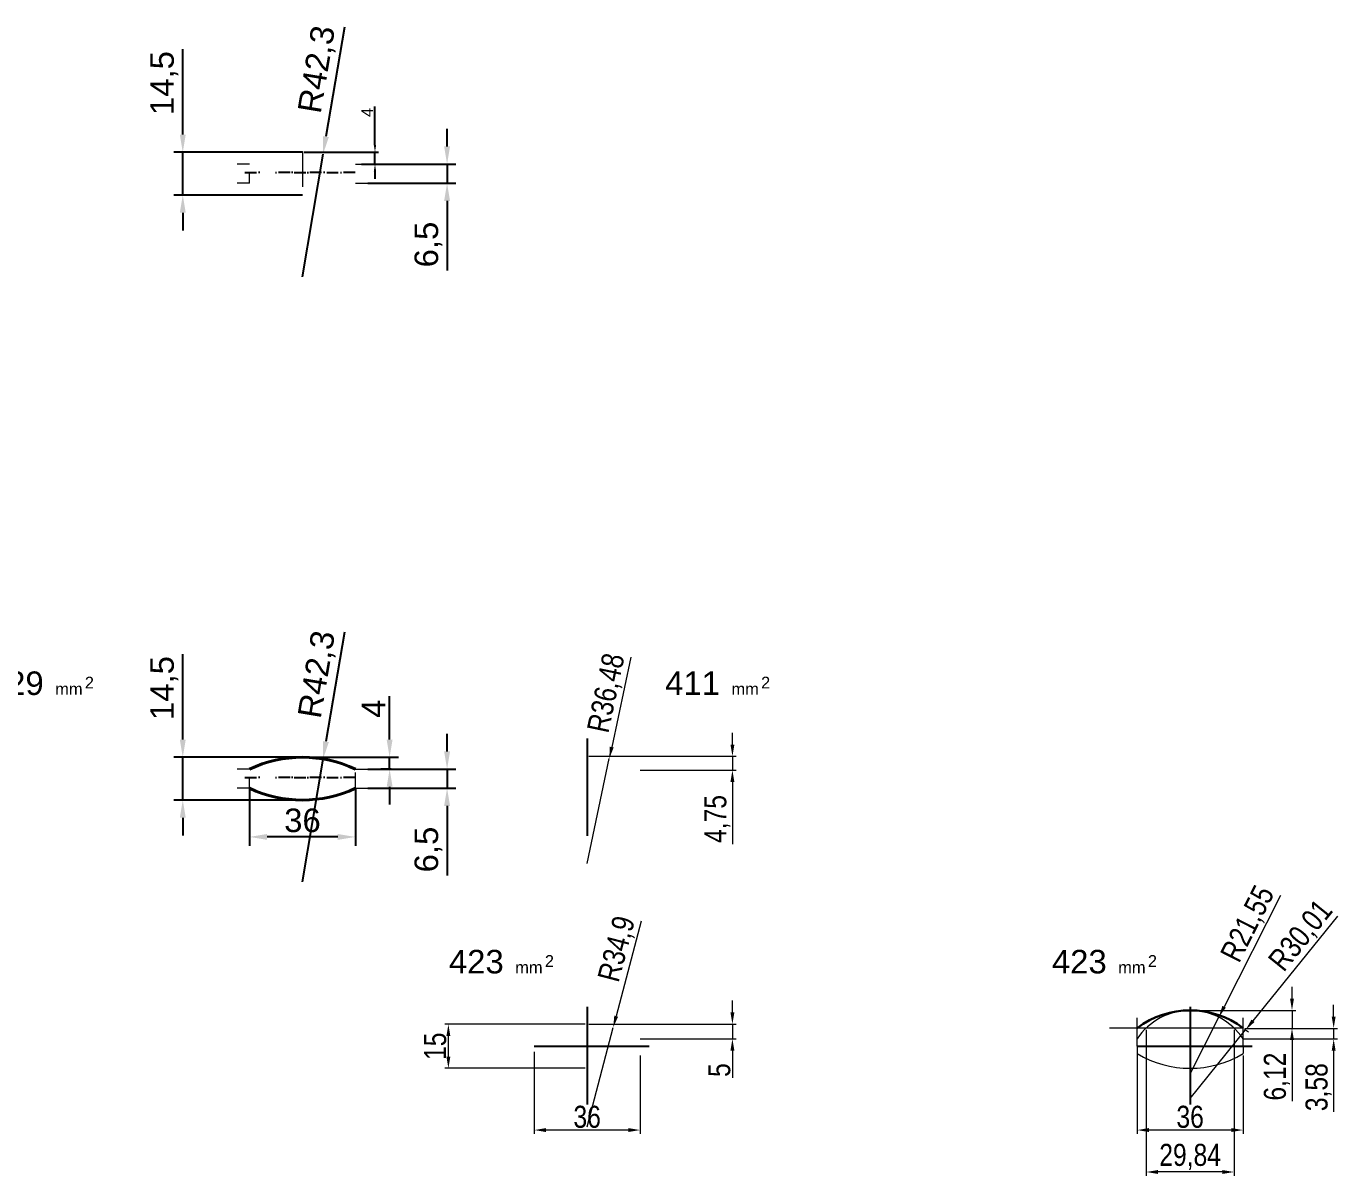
# Model space of a CAD drawing. Header units: millimetres. Extents: x -954 to 34898, y -2134 to 12006.
# Drawn here: x 8919.6 to 9367.2, y 5499.2 to 5890 of the extents above; entities that cross this region are included whole.
import ezdxf

# ---------------------------------------------------------------- set-up
doc = ezdxf.new("R2010")
doc.units = ezdxf.units.MM
doc.header["$LTSCALE"] = 3
for name, color, linetype, lineweight in [('apm2', 6, 'Continuous', 30), ('Main', 1, 'Continuous', 40), ('тонкая', 7, 'Continuous', 20), ('тонкий', 7, 'Continuous', 20)]:
    doc.layers.add(name, color=color, linetype=linetype, lineweight=lineweight)
doc.layers.add('осевая', color=4, linetype='Continuous')
doc.styles.add('s1v4', font='arial.ttf', dxfattribs={"height": 4})
doc.styles.add('s2v4', font='arial.ttf', dxfattribs={"height": 8})
doc.styles.add('s3v2.5', font='arial.ttf', dxfattribs={"width": 0.8, "height": 7.5})
doc.styles.get("Standard").update_dxf_attribs({"font": 'arial.ttf'})
doc.dimstyles.new('ISO-25', dxfattribs={"dimtxt": 2.5, "dimasz": 2.5, "dimexe": 1.25, "dimexo": 0.625, "dimtad": 1, "dimtxsty": 'Standard', "dimcen": 2.5, "dimadec": 0, "dimazin": 0, "dimtfac": 1, "dimtmove": 0, "dimatfit": 3, "dimfxl": 1, "dimarcsym": 0})
doc.dimstyles.new('s2v4', dxfattribs={"dimtxt": 8, "dimasz": 6, "dimexe": 3, "dimexo": 0, "dimgap": 1.5, "dimtad": 1, "dimtxsty": 'Standard', "dimcen": 2.5, "dimadec": 0, "dimazin": 0, "dimtfac": 1, "dimtmove": 0, "dimatfit": 3, "dimfxl": 1, "dimarcsym": 0})
doc.dimstyles.new('s3v2.5', dxfattribs={"dimtxt": 7.5, "dimasz": 4, "dimexe": 1.25, "dimexo": 0.625, "dimtad": 1, "dimtxsty": 's3v2.5', "dimcen": 1.5, "dimclrd": 6, "dimclre": 256, "dimclrt": 1, "dimadec": 0, "dimazin": 0, "dimtfac": 1, "dimtmove": 0, "dimatfit": 3, "dimfxl": 1, "dimlwd": -1, "dimlwe": -1, "dimarcsym": 0})

# ---------------------------------------------------------------- blocks, each defined once
blk = doc.blocks.new('*D1125')
at = {"color": 0, "lineweight": -2, "transparency": 16777216}
for p, q in [((9038.14, 5849.65), (9038.14, 5862.7)), ((9014.1, 5847.15), (9039.39, 5847.15)), ((9038.14, 5843.13), (9038.14, 5847.15)), ((9033.51, 5843.13), (9039.39, 5843.13)), ((9038.14, 5840.63), (9038.14, 5838.13))]:
    blk.add_line(p, q, dxfattribs=at)
at = {"color": 0, "transparency": 16777216}
for points in [[(9037.72, 5849.65), (9038.55, 5849.65), (9038.14, 5847.15)], [(9037.72, 5840.63), (9038.55, 5840.63), (9038.14, 5843.13)]]:
    blk.add_solid(points, dxfattribs=at)
at = {"layer": 'Defpoints', "color": 0, "transparency": 16777216}
for p in [(9013.48, 5847.15), (9038.14, 5847.15), (9032.88, 5843.13)]:
    blk.add_point(p, dxfattribs=at)
at = {"color": 0, "transparency": 16777216, "insert": (9035.51, 5860.69), "char_height": 4, "attachment_point": 5, "rotation": 90}
blk.add_mtext('4', dxfattribs=at)
blk = doc.blocks.new('*D1126')
at = {"layer": 'Defpoints', "color": 0, "transparency": 16777216}
for p in [(9039.39, 5843.13), (9035.71, 5836.63), (9062.65, 5836.63)]:
    blk.add_point(p, dxfattribs=at)
at = {"layer": 'тонкий', "color": 0, "lineweight": -2, "transparency": 16777216}
for p, q in [((9062.65, 5849.13), (9062.65, 5855.13)), ((9039.39, 5843.13), (9065.65, 5843.13)), ((9062.65, 5843.13), (9062.65, 5836.63)), ((9035.71, 5836.63), (9065.65, 5836.63)), ((9062.65, 5830.63), (9062.65, 5806.96))]:
    blk.add_line(p, q, dxfattribs=at)
at = {"layer": 'тонкий', "color": 0, "transparency": 16777216}
for points in [[(9061.65, 5849.13), (9063.65, 5849.13), (9062.65, 5843.13)], [(9061.65, 5830.63), (9063.65, 5830.63), (9062.65, 5836.63)]]:
    blk.add_solid(points, dxfattribs=at)
at = {"layer": 'тонкий', "color": 0, "transparency": 16777216, "insert": (9056.34, 5815.79), "char_height": 8, "attachment_point": 5, "rotation": 90}
blk.add_mtext('6,5', dxfattribs=at)
blk = doc.blocks.new('*D1127')
at = {"layer": 'Defpoints', "color": 0, "transparency": 16777216}
for p in [(8972.79, 5847.15), (9013.48, 5847.15), (9013.48, 5832.61)]:
    blk.add_point(p, dxfattribs=at)
at = {"layer": 'тонкий', "color": 0, "lineweight": -2, "transparency": 16777216}
for p, q in [((8972.79, 5853.15), (8972.79, 5882.24)), ((9013.48, 5847.15), (8969.79, 5847.15)), ((8972.79, 5832.61), (8972.79, 5847.15)), ((9013.48, 5832.61), (8969.79, 5832.61)), ((8972.79, 5826.61), (8972.79, 5820.61))]:
    blk.add_line(p, q, dxfattribs=at)
at = {"layer": 'тонкий', "color": 0, "transparency": 16777216}
for points in [[(8971.79, 5853.15), (8973.79, 5853.15), (8972.79, 5847.15)], [(8971.79, 5826.61), (8973.79, 5826.61), (8972.79, 5832.61)]]:
    blk.add_solid(points, dxfattribs=at)
at = {"layer": 'тонкий', "color": 0, "transparency": 16777216, "insert": (8966.48, 5870.69), "char_height": 8, "attachment_point": 5, "rotation": 90}
blk.add_mtext('14,5', dxfattribs=at)
blk = doc.blocks.new('*D1128')
at = {"layer": 'Defpoints', "color": 0, "transparency": 16777216}
for p in [(9020.48, 5846.57), (9013.48, 5804.85)]:
    blk.add_point(p, dxfattribs=at)
at = {"layer": 'тонкий', "color": 0, "lineweight": -2, "transparency": 16777216}
for p, q in [((9027.72, 5889.7), (9021.47, 5852.48)), ((9013.48, 5804.85), (9020.48, 5846.57))]:
    blk.add_line(p, q, dxfattribs=at)
at = {"layer": 'тонкий', "color": 0, "transparency": 16777216}
blk.add_solid([(9020.49, 5852.65), (9022.46, 5852.32), (9020.48, 5846.57)], dxfattribs=at)
at = {"layer": 'тонкий', "color": 0, "transparency": 16777216, "insert": (9018.9, 5875.24), "char_height": 8, "attachment_point": 5, "rotation": 80.4709}
blk.add_mtext('R42,3', dxfattribs=at)
blk = doc.blocks.new('*D1297')
at = {"layer": 'Defpoints', "color": 0, "transparency": 16777216}
for p in [(9035.71, 5637.42), (9035.71, 5630.92), (9062.65, 5630.92)]:
    blk.add_point(p, dxfattribs=at)
at = {"layer": 'тонкий', "color": 0, "lineweight": -2, "transparency": 16777216}
for p, q in [((9062.65, 5643.42), (9062.65, 5649.42)), ((9035.71, 5637.42), (9065.65, 5637.42)), ((9062.65, 5637.42), (9062.65, 5630.92)), ((9035.71, 5630.92), (9065.65, 5630.92)), ((9062.65, 5624.92), (9062.65, 5601.25))]:
    blk.add_line(p, q, dxfattribs=at)
at = {"layer": 'тонкий', "color": 0, "transparency": 16777216}
for points in [[(9061.65, 5643.42), (9063.65, 5643.42), (9062.65, 5637.42)], [(9061.65, 5624.92), (9063.65, 5624.92), (9062.65, 5630.92)]]:
    blk.add_solid(points, dxfattribs=at)
at = {"layer": 'тонкий', "color": 0, "transparency": 16777216, "insert": (9056.34, 5610.08), "char_height": 8, "attachment_point": 5, "rotation": 90}
blk.add_mtext('6,5', dxfattribs=at)
blk = doc.blocks.new('*D1298')
at = {"layer": 'Defpoints', "color": 0, "transparency": 16777216}
for p in [(8995.48, 5630.76), (9031.48, 5630.76), (8995.48, 5614.36)]:
    blk.add_point(p, dxfattribs=at)
at = {"layer": 'тонкий', "color": 0, "lineweight": -2, "transparency": 16777216}
for p, q in [((8995.48, 5630.76), (8995.48, 5611.36)), ((9031.48, 5630.76), (9031.48, 5611.36)), ((9025.48, 5614.36), (9001.48, 5614.36))]:
    blk.add_line(p, q, dxfattribs=at)
at = {"layer": 'тонкий', "color": 0, "transparency": 16777216}
for points in [[(9001.48, 5615.36), (9001.48, 5613.36), (8995.48, 5614.36)], [(9025.48, 5615.36), (9025.48, 5613.36), (9031.48, 5614.36)]]:
    blk.add_solid(points, dxfattribs=at)
at = {"layer": 'тонкий', "color": 0, "transparency": 16777216, "insert": (9013.48, 5619.95), "char_height": 8, "attachment_point": 5}
blk.add_mtext('36', dxfattribs=at)
blk = doc.blocks.new('*D1299')
at = {"layer": 'Defpoints', "color": 0, "transparency": 16777216}
for p in [(8972.79, 5641.44), (9013.48, 5641.44), (9013.48, 5626.9)]:
    blk.add_point(p, dxfattribs=at)
at = {"layer": 'тонкий', "color": 0, "lineweight": -2, "transparency": 16777216}
for p, q in [((8972.79, 5647.44), (8972.79, 5676.53)), ((9013.48, 5641.44), (8969.79, 5641.44)), ((8972.79, 5626.9), (8972.79, 5641.44)), ((9013.48, 5626.9), (8969.79, 5626.9)), ((8972.79, 5620.9), (8972.79, 5614.9))]:
    blk.add_line(p, q, dxfattribs=at)
at = {"layer": 'тонкий', "color": 0, "transparency": 16777216}
for points in [[(8971.79, 5647.44), (8973.79, 5647.44), (8972.79, 5641.44)], [(8971.79, 5620.9), (8973.79, 5620.9), (8972.79, 5626.9)]]:
    blk.add_solid(points, dxfattribs=at)
at = {"layer": 'тонкий', "color": 0, "transparency": 16777216, "insert": (8966.48, 5664.98), "char_height": 8, "attachment_point": 5, "rotation": 90}
blk.add_mtext('14,5', dxfattribs=at)
blk = doc.blocks.new('*D1300')
at = {"layer": 'Defpoints', "color": 0, "transparency": 16777216}
for p in [(9020.48, 5640.85), (9013.48, 5599.14)]:
    blk.add_point(p, dxfattribs=at)
at = {"layer": 'тонкий', "color": 0, "lineweight": -2, "transparency": 16777216}
for p, q in [((9027.72, 5683.99), (9021.47, 5646.77)), ((9013.48, 5599.14), (9020.48, 5640.85))]:
    blk.add_line(p, q, dxfattribs=at)
at = {"layer": 'тонкий', "color": 0, "transparency": 16777216}
blk.add_solid([(9020.49, 5646.94), (9022.46, 5646.61), (9020.48, 5640.85)], dxfattribs=at)
at = {"layer": 'тонкий', "color": 0, "transparency": 16777216, "insert": (9018.9, 5669.53), "char_height": 8, "attachment_point": 5, "rotation": 80.4709}
blk.add_mtext('R42,3', dxfattribs=at)
blk = doc.blocks.new('*D1296')
at = {"layer": 'Defpoints', "color": 0, "transparency": 16777216}
for p in [(9013.48, 5641.44), (9043.12, 5637.42), (9043.59, 5637.42)]:
    blk.add_point(p, dxfattribs=at)
at = {"layer": 'тонкий', "color": 0, "lineweight": -2, "transparency": 16777216}
for p, q in [((9043.12, 5647.44), (9043.12, 5662.21)), ((9013.48, 5641.44), (9046.12, 5641.44)), ((9043.12, 5637.42), (9043.12, 5641.44)), ((9043.59, 5637.42), (9040.12, 5637.42)), ((9043.12, 5631.42), (9043.12, 5625.42))]:
    blk.add_line(p, q, dxfattribs=at)
at = {"layer": 'тонкий', "color": 0, "transparency": 16777216}
for points in [[(9042.12, 5647.44), (9044.12, 5647.44), (9043.12, 5641.44)], [(9042.12, 5631.42), (9044.12, 5631.42), (9043.12, 5637.42)]]:
    blk.add_solid(points, dxfattribs=at)
at = {"layer": 'тонкий', "color": 0, "transparency": 16777216, "insert": (9037.62, 5657.95), "char_height": 8, "attachment_point": 5, "rotation": 90}
blk.add_mtext('4', dxfattribs=at)
blk = doc.blocks.new('*D1301')
at = {"layer": 'Defpoints', "color": 0, "transparency": 16777216}
for p in [(9117.8, 5640.98), (9110.28, 5605.29)]:
    blk.add_point(p, dxfattribs=at)
at = {"layer": 'тонкая', "color": 6, "transparency": 16777216}
for p, q in [((9125.08, 5675.47), (9118.63, 5644.9)), ((9110.28, 5605.29), (9117.8, 5640.98))]:
    blk.add_line(p, q, dxfattribs=at)
blk.add_solid([(9117.98, 5645.03), (9119.28, 5644.76), (9117.8, 5640.98)], dxfattribs=at)
at = {"layer": 'тонкая', "color": 1, "transparency": 16777216, "insert": (9117.25, 5663.2), "char_height": 7.5, "attachment_point": 5, "rotation": 78.0905, "style": 's3v2.5'}
blk.add_mtext('R36,48', dxfattribs=at)
blk = doc.blocks.new('*D1302')
at = {"layer": 'Defpoints', "color": 0, "transparency": 16777216}
for p in [(9110.28, 5641.77), (9128.28, 5637.02), (9159.67, 5637.02)]:
    blk.add_point(p, dxfattribs=at)
at = {"layer": 'тонкая', "color": 6, "transparency": 16777216}
for p, q in [((9159.67, 5645.77), (9159.67, 5649.77)), ((9159.67, 5641.77), (9159.67, 5637.02)), ((9159.67, 5633.02), (9159.67, 5611.89))]:
    blk.add_line(p, q, dxfattribs=at)
at = {"layer": 'тонкая', "transparency": 16777216}
for p, q in [((9110.9, 5641.77), (9160.92, 5641.77)), ((9128.9, 5637.02), (9160.92, 5637.02))]:
    blk.add_line(p, q, dxfattribs=at)
at = {"layer": 'тонкая', "color": 6, "transparency": 16777216}
for points in [[(9159, 5645.77), (9160.34, 5645.77), (9159.67, 5641.77)], [(9159, 5633.02), (9160.34, 5633.02), (9159.67, 5637.02)]]:
    blk.add_solid(points, dxfattribs=at)
at = {"layer": 'тонкая', "color": 1, "transparency": 16777216, "insert": (9154.55, 5620.46), "char_height": 7.5, "attachment_point": 5, "rotation": 90, "style": 's3v2.5'}
blk.add_mtext('4,75', dxfattribs=at)
blk = doc.blocks.new('*D1303')
at = {"layer": 'Defpoints', "color": 0, "transparency": 16777216}
for p in [(9110.28, 5550.69), (9128.28, 5545.69), (9159.67, 5545.69)]:
    blk.add_point(p, dxfattribs=at)
at = {"layer": 'тонкая', "color": 6, "transparency": 16777216}
for p, q in [((9159.67, 5554.69), (9159.67, 5558.69)), ((9159.67, 5550.69), (9159.67, 5545.69)), ((9159.67, 5541.69), (9159.67, 5532.46))]:
    blk.add_line(p, q, dxfattribs=at)
at = {"layer": 'тонкая', "transparency": 16777216}
for p, q in [((9110.9, 5550.69), (9160.92, 5550.69)), ((9128.9, 5545.69), (9160.92, 5545.69))]:
    blk.add_line(p, q, dxfattribs=at)
at = {"layer": 'тонкая', "color": 6, "transparency": 16777216}
for points in [[(9159, 5554.69), (9160.34, 5554.69), (9159.67, 5550.69)], [(9159, 5541.69), (9160.34, 5541.69), (9159.67, 5545.69)]]:
    blk.add_solid(points, dxfattribs=at)
at = {"layer": 'тонкая', "color": 1, "transparency": 16777216, "insert": (9155.23, 5535.08), "char_height": 7.5, "attachment_point": 5, "rotation": 90, "style": 's3v2.5'}
blk.add_mtext('5', dxfattribs=at)
blk = doc.blocks.new('*D1304')
at = {"layer": 'Defpoints', "color": 0, "transparency": 16777216}
for p in [(9063.1, 5550.69), (9110.28, 5550.69), (9110.28, 5535.69)]:
    blk.add_point(p, dxfattribs=at)
at = {"layer": 'тонкая', "transparency": 16777216}
for p, q in [((9109.65, 5550.69), (9061.85, 5550.69)), ((9109.65, 5535.69), (9061.85, 5535.69))]:
    blk.add_line(p, q, dxfattribs=at)
at = {"layer": 'тонкая', "color": 6, "transparency": 16777216}
blk.add_line((9063.1, 5539.69), (9063.1, 5546.69), dxfattribs=at)
for points in [[(9062.43, 5546.69), (9063.76, 5546.69), (9063.1, 5550.69)], [(9062.43, 5539.69), (9063.76, 5539.69), (9063.1, 5535.69)]]:
    blk.add_solid(points, dxfattribs=at)
at = {"layer": 'тонкая', "color": 1, "transparency": 16777216, "insert": (9058.64, 5543.19), "char_height": 7.5, "attachment_point": 5, "rotation": 90, "style": 's3v2.5'}
blk.add_mtext('15', dxfattribs=at)
blk = doc.blocks.new('*D1305')
at = {"layer": 'Defpoints', "color": 0, "transparency": 16777216}
for p in [(9119.13, 5549.55), (9110.28, 5515.79)]:
    blk.add_point(p, dxfattribs=at)
at = {"layer": 'тонкая', "color": 6, "transparency": 16777216}
for p, q in [((9128.64, 5585.77), (9120.15, 5553.42)), ((9110.28, 5515.79), (9119.13, 5549.55))]:
    blk.add_line(p, q, dxfattribs=at)
blk.add_solid([(9119.5, 5553.59), (9120.79, 5553.25), (9119.13, 5549.55)], dxfattribs=at)
at = {"layer": 'тонкая', "color": 1, "transparency": 16777216, "insert": (9120.81, 5576.15), "char_height": 7.5, "attachment_point": 5, "rotation": 75.3002, "style": 's3v2.5'}
blk.add_mtext('R34,9', dxfattribs=at)
blk = doc.blocks.new('*D1306')
at = {"layer": 'Defpoints', "color": 0, "transparency": 16777216}
for p in [(9092.28, 5541.94), (9128.28, 5540.69), (9092.28, 5514.69)]:
    blk.add_point(p, dxfattribs=at)
at = {"layer": 'тонкая', "transparency": 16777216}
for p, q in [((9092.28, 5541.31), (9092.28, 5513.44)), ((9128.28, 5540.06), (9128.28, 5513.44))]:
    blk.add_line(p, q, dxfattribs=at)
at = {"layer": 'тонкая', "color": 6, "transparency": 16777216}
blk.add_line((9124.28, 5514.69), (9096.28, 5514.69), dxfattribs=at)
for points in [[(9096.28, 5515.36), (9096.28, 5514.02), (9092.28, 5514.69)], [(9124.28, 5515.36), (9124.28, 5514.02), (9128.28, 5514.69)]]:
    blk.add_solid(points, dxfattribs=at)
at = {"layer": 'тонкая', "color": 1, "transparency": 16777216, "insert": (9110.28, 5519.15), "char_height": 7.5, "attachment_point": 5, "style": 's3v2.5'}
blk.add_mtext('36', dxfattribs=at)
blk = doc.blocks.new('*D1321')
at = {"layer": 'Defpoints', "color": 0, "transparency": 16777216}
for p in [(9297.29, 5541.94), (9333.29, 5540.69), (9297.29, 5514.69)]:
    blk.add_point(p, dxfattribs=at)
at = {"layer": 'тонкая', "transparency": 16777216}
for p, q in [((9297.29, 5541.31), (9297.29, 5513.44)), ((9333.29, 5540.06), (9333.29, 5513.44))]:
    blk.add_line(p, q, dxfattribs=at)
at = {"layer": 'тонкая', "color": 6, "transparency": 16777216}
blk.add_line((9329.29, 5514.69), (9301.29, 5514.69), dxfattribs=at)
for points in [[(9301.29, 5515.36), (9301.29, 5514.02), (9297.29, 5514.69)], [(9329.29, 5515.36), (9329.29, 5514.02), (9333.29, 5514.69)]]:
    blk.add_solid(points, dxfattribs=at)
at = {"layer": 'тонкая', "color": 1, "transparency": 16777216, "insert": (9315.29, 5519.15), "char_height": 7.5, "attachment_point": 5, "style": 's3v2.5'}
blk.add_mtext('36', dxfattribs=at)
blk = doc.blocks.new('*D1322')
at = {"layer": 'Defpoints', "color": 0, "transparency": 16777216}
for p in [(9325.03, 5553.06), (9315.29, 5533.84)]:
    blk.add_point(p, dxfattribs=at)
at = {"layer": 'тонкая', "color": 6, "transparency": 16777216}
for p, q in [((9346.01, 5594.46), (9326.84, 5556.63)), ((9315.29, 5533.84), (9325.03, 5553.06))]:
    blk.add_line(p, q, dxfattribs=at)
blk.add_solid([(9326.25, 5556.93), (9327.44, 5556.33), (9325.03, 5553.06)], dxfattribs=at)
at = {"layer": 'тонкая', "color": 1, "transparency": 16777216, "insert": (9335.27, 5584.61), "char_height": 7.5, "attachment_point": 5, "rotation": 63.1249, "style": 's3v2.5'}
blk.add_mtext('R21,55', dxfattribs=at)
blk = doc.blocks.new('*D1323')
at = {"layer": 'Defpoints', "color": 0, "transparency": 16777216}
for p in [(9315.29, 5555.39), (9333.29, 5549.27), (9349.93, 5549.27)]:
    blk.add_point(p, dxfattribs=at)
at = {"layer": 'тонкая', "color": 6, "transparency": 16777216}
for p, q in [((9349.93, 5559.39), (9349.93, 5563.39)), ((9349.93, 5555.39), (9349.93, 5549.27)), ((9349.93, 5545.27), (9349.93, 5524.47))]:
    blk.add_line(p, q, dxfattribs=at)
at = {"layer": 'тонкая', "transparency": 16777216}
for p, q in [((9315.92, 5555.39), (9351.18, 5555.39)), ((9333.92, 5549.27), (9351.18, 5549.27))]:
    blk.add_line(p, q, dxfattribs=at)
at = {"layer": 'тонкая', "color": 6, "transparency": 16777216}
for points in [[(9349.26, 5559.39), (9350.59, 5559.39), (9349.93, 5555.39)], [(9349.26, 5545.27), (9350.59, 5545.27), (9349.93, 5549.27)]]:
    blk.add_solid(points, dxfattribs=at)
at = {"layer": 'тонкая', "color": 1, "transparency": 16777216, "insert": (9344.79, 5532.87), "char_height": 7.5, "attachment_point": 5, "rotation": 90, "style": 's3v2.5'}
blk.add_mtext('6,12', dxfattribs=at)
blk = doc.blocks.new('*D1324')
at = {"layer": 'Defpoints', "color": 0, "transparency": 16777216}
for p in [(9340.64, 5545.69), (9349.07, 5549.27), (9364.09, 5545.69)]:
    blk.add_point(p, dxfattribs=at)
at = {"layer": 'тонкая', "color": 6, "transparency": 16777216}
for p, q in [((9364.09, 5553.27), (9364.09, 5557.27)), ((9364.09, 5549.27), (9364.09, 5545.69)), ((9364.09, 5541.69), (9364.09, 5520.85))]:
    blk.add_line(p, q, dxfattribs=at)
at = {"layer": 'тонкая', "transparency": 16777216}
for p, q in [((9341.27, 5545.69), (9365.34, 5545.69)), ((9349.7, 5549.27), (9365.34, 5549.27))]:
    blk.add_line(p, q, dxfattribs=at)
at = {"layer": 'тонкая', "color": 6, "transparency": 16777216}
for points in [[(9363.43, 5553.27), (9364.76, 5553.27), (9364.09, 5549.27)], [(9363.43, 5541.69), (9364.76, 5541.69), (9364.09, 5545.69)]]:
    blk.add_solid(points, dxfattribs=at)
at = {"layer": 'тонкая', "color": 1, "transparency": 16777216, "insert": (9358.96, 5529.27), "char_height": 7.5, "attachment_point": 5, "rotation": 90, "style": 's3v2.5'}
blk.add_mtext('3,58', dxfattribs=at)
blk = doc.blocks.new('*D1325')
at = {"layer": 'Defpoints', "color": 0, "transparency": 16777216}
for p in [(9300.37, 5549.39), (9330.21, 5549.39), (9300.37, 5500.43)]:
    blk.add_point(p, dxfattribs=at)
at = {"layer": 'тонкая', "transparency": 16777216}
for p, q in [((9300.37, 5548.76), (9300.37, 5499.18)), ((9330.21, 5548.76), (9330.21, 5499.18))]:
    blk.add_line(p, q, dxfattribs=at)
at = {"layer": 'тонкая', "color": 6, "transparency": 16777216}
blk.add_line((9326.21, 5500.43), (9304.37, 5500.43), dxfattribs=at)
for points in [[(9304.37, 5501.1), (9304.37, 5499.76), (9300.37, 5500.43)], [(9326.21, 5501.1), (9326.21, 5499.76), (9330.21, 5500.43)]]:
    blk.add_solid(points, dxfattribs=at)
at = {"layer": 'тонкая', "color": 1, "transparency": 16777216, "insert": (9315.29, 5505.56), "char_height": 7.5, "attachment_point": 5, "style": 's3v2.5'}
blk.add_mtext('29,84', dxfattribs=at)
blk = doc.blocks.new('*D1326')
at = {"layer": 'Defpoints', "color": 0, "transparency": 16777216}
for p in [(9334.15, 5548.72), (9315.29, 5525.38)]:
    blk.add_point(p, dxfattribs=at)
at = {"layer": 'тонкая', "color": 6, "transparency": 16777216}
for p, q in [((9365.44, 5587.47), (9336.66, 5551.83)), ((9315.29, 5525.38), (9334.15, 5548.72))]:
    blk.add_line(p, q, dxfattribs=at)
at = {"layer": 'тонкая', "transparency": 16777216}
blk.add_arc((9315.29, 5525.38), 30.01, 48.6865, 51.9529, dxfattribs=at)
at = {"layer": 'тонкая', "color": 6, "transparency": 16777216}
blk.add_solid([(9336.14, 5552.25), (9337.18, 5551.42), (9334.15, 5548.72)], dxfattribs=at)
at = {"layer": 'тонкая', "color": 1, "transparency": 16777216, "insert": (9353.25, 5580.55), "char_height": 7.5, "attachment_point": 5, "rotation": 51.0729, "style": 's3v2.5'}
blk.add_mtext('R30,01', dxfattribs=at)

msp = doc.modelspace()

# ---------------------------------------------------------------- linework, layer by layer
at = {"color": 3, "linetype": 'ByBlock'}
for p, q in [((8993.92, 5840.228), (8997.873, 5840.228)), ((8998.946, 5840.228), (8998.573, 5840.228)), ((9004.267, 5840.228), (9004.64, 5840.228)), ((9009.293, 5840.228), (9005.34, 5840.228)), ((9010.171, 5840.228), (9009.799, 5840.228)), ((9010.677, 5840.228), (9014.63, 5840.228)), ((9015.136, 5840.228), (9015.509, 5840.228)), ((9019.968, 5840.228), (9016.014, 5840.228)), ((9021.04, 5840.228), (9020.667, 5840.228)), ((9021.724, 5840.228), (9025.678, 5840.228)), ((9026.362, 5840.228), (9026.734, 5840.228)), ((9031.372, 5840.228), (9027.419, 5840.228)), ((8993.92, 5634.517), (8997.873, 5634.517)), ((8998.946, 5634.517), (8998.573, 5634.517)), ((9004.267, 5634.517), (9004.64, 5634.517)), ((9009.293, 5634.517), (9005.34, 5634.517)), ((9010.171, 5634.517), (9009.799, 5634.517)), ((9010.677, 5634.517), (9014.63, 5634.517)), ((9015.136, 5634.517), (9015.509, 5634.517)), ((9019.968, 5634.517), (9016.014, 5634.517)), ((9021.04, 5634.517), (9020.667, 5634.517)), ((9021.724, 5634.517), (9025.678, 5634.517)), ((9026.362, 5634.517), (9026.734, 5634.517)), ((9031.372, 5634.517), (9027.419, 5634.517))]:
    msp.add_line(p, q, dxfattribs=at)
at = {"layer": 'apm2'}
msp.add_arc((9315.291, 5525.376), 30.011, 53.1461, 126.8539, dxfattribs=at)
at = {"layer": 'Main'}
for centre, start, end in [((9013.478, 5599.139), 64.81466, 115.18534), ((9013.478, 5669.194), 244.81466, 295.18534)]:
    msp.add_arc(centre, 42.298, start, end, dxfattribs=at)
at = {"layer": 'осевая'}
for p, q in [((9110.276, 5647.863), (9110.276, 5614.733)), ((9110.276, 5556.536), (9110.276, 5523.406)), ((9315.291, 5556.536), (9315.291, 5523.406)), ((9092.276, 5543.19), (9131.391, 5543.19)), ((9297.291, 5543.19), (9336.407, 5543.19))]:
    msp.add_line(p, q, dxfattribs=at)
at = {"layer": 'тонкая'}
for p, q in [((9013.478, 5847.477), (9013.478, 5835.373)), ((8995.478, 5843.128), (8991.246, 5843.128)), ((9031.478, 5843.128), (9035.711, 5843.128)), ((8995.478, 5836.628), (8991.246, 5836.628)), ((8995.478, 5836.628), (8995.478, 5840.228)), ((9031.478, 5836.628), (9035.711, 5836.628)), ((8995.478, 5637.417), (8991.246, 5637.417)), ((9031.478, 5637.417), (9035.711, 5637.417)), ((9031.478, 5630.567), (9031.478, 5636.222)), ((9128.276, 5637.017), (9137.752, 5637.017)), ((8995.478, 5630.917), (8991.246, 5630.917)), ((8995.478, 5630.917), (8995.478, 5634.517)), ((9031.478, 5630.917), (9035.711, 5630.917)), ((9297.291, 5545.69), (9297.291, 5552.859)), ((9333.291, 5545.69), (9333.291, 5552.859)), ((9128.276, 5545.69), (9137.752, 5545.69)), ((9333.291, 5549.39), (9287.888, 5549.39)), ((9297.291, 5543.19), (9297.291, 5545.69)), ((9333.291, 5545.69), (9342.768, 5545.69)), ((9333.291, 5543.19), (9333.291, 5545.69)), ((9297.291, 5543.19), (9297.291, 5540.69)), ((9333.291, 5543.19), (9333.291, 5540.69))]:
    msp.add_line(p, q, dxfattribs=at)
for centre, radius, start, end in [((9315.291, 5533.839), 21.551, 33.36153, 146.63847), ((9315.291, 5570.591), 34.901, 238.95298, 301.04702)]:
    msp.add_arc(centre, radius, start, end, dxfattribs=at)

# ---------------------------------------------------------------- texts
for s, height, style, p in [('429', 8, 's2v4', (8906.867, 5662.625)), ('411', 8, 's2v4', (9136.783, 5662.625)), ('2', 4, 's1v4', (8939.492, 5664.832)), ('2', 4, 's1v4', (9169.408, 5664.832)), ('mm', 4, 's1v4', (8929.422, 5662.687)), ('mm', 4, 's1v4', (9159.339, 5662.687)), ('423', 8, 's2v4', (9063.269, 5567.958)), ('2', 4, 's1v4', (9095.895, 5570.165)), ('423', 8, 's2v4', (9268.285, 5567.958)), ('2', 4, 's1v4', (9300.911, 5570.165)), ('mm', 4, 's1v4', (9085.825, 5568.021)), ('mm', 4, 's1v4', (9290.841, 5568.021))]:
    msp.add_text(s, height=height, dxfattribs=dict(at, style=style)).set_placement(p)

# ---------------------------------------------------------------- dimensions: what is measured, and where the dimension line sits
dim = msp.add_linear_dim(base=(9038.136, 5847.149), p1=(9032.882, 5843.128), p2=(9013.478, 5847.149), angle=90, text='4', dimstyle='ISO-25', override={"dimtxt": 4})
dim.commit()
dim.dimension.update_dxf_attribs({"geometry": '*D1125', "text_midpoint": (9038.136, 5860.694), "dimtype": 160})
dim = msp.add_radius_dim(center=(9110.276, 5605.286), mpoint=(9117.804, 5640.981), dimstyle='s3v2.5', dxfattribs=at)
dim.commit()
dim.dimension.update_dxf_attribs({"geometry": '*D1301', "text_midpoint": (9117.245, 5663.201)})
for base, p1, p2, picture, middle in [((9159.67, 5637.017), (9110.276, 5641.767), (9128.276, 5637.017), '*D1302', (9154.553, 5620.456)), ((9349.926, 5549.274), (9315.291, 5555.39), (9333.291, 5549.274), '*D1323', (9344.794, 5532.871)), ((9159.67, 5545.69), (9110.276, 5550.69), (9128.276, 5545.69), '*D1303', (9155.231, 5535.076)), ((9364.093, 5545.69), (9349.073, 5549.274), (9340.643, 5545.69), '*D1324', (9358.961, 5529.268)), ((9063.096, 5550.69), (9110.276, 5535.69), (9110.276, 5550.69), '*D1304', (9058.642, 5543.19))]:
    dim = msp.add_linear_dim(base=base, p1=p1, p2=p2, angle=90, dimstyle='s3v2.5', dxfattribs=at)
    dim.commit()
    dim.dimension.update_dxf_attribs({"geometry": picture, "text_midpoint": middle})
for center, mpoint, picture, middle in [((9315.291, 5533.839), (9325.034, 5553.062), '*D1322', (9339.845, 5582.288)), ((9315.291, 5525.376), (9334.148, 5548.723), '*D1326', (9357.247, 5577.321)), ((9110.276, 5515.789), (9119.132, 5549.547), '*D1305', (9125.77, 5574.849))]:
    dim = msp.add_radius_dim(center=center, mpoint=mpoint, dimstyle='s3v2.5', dxfattribs=at)
    dim.commit()
    dim.dimension.update_dxf_attribs({"geometry": picture, "text_midpoint": middle, "dimtype": 164})
for base, p1, p2, picture, middle in [((9300.371, 5500.429), (9330.212, 5549.39), (9300.371, 5549.39), '*D1325', (9315.291, 5505.561)), ((9092.276, 5514.691), (9128.276, 5540.69), (9092.276, 5541.94), '*D1306', (9110.276, 5519.148)), ((9297.291, 5514.691), (9333.291, 5540.69), (9297.291, 5541.94), '*D1321', (9315.291, 5519.148))]:
    dim = msp.add_linear_dim(base=base, p1=p1, p2=p2, dimstyle='s3v2.5', dxfattribs=at)
    dim.commit()
    dim.dimension.update_dxf_attribs({"geometry": picture, "text_midpoint": middle})
at = {"layer": 'тонкий'}
for center, mpoint, picture, middle in [((9013.478, 5804.85), (9020.481, 5846.565), '*D1128', (9025.119, 5874.196)), ((9013.478, 5599.139), (9020.481, 5640.854), '*D1300', (9025.119, 5668.485))]:
    dim = msp.add_radius_dim(center=center, mpoint=mpoint, dimstyle='s2v4', override={"dimdec": 1}, dxfattribs=at)
    dim.commit()
    dim.dimension.update_dxf_attribs({"geometry": picture, "text_midpoint": middle, "dimtype": 164})
for base, p1, p2, picture, middle in [((8972.788, 5847.149), (9013.478, 5832.607), (9013.478, 5847.149), '*D1127', (8966.48, 5870.692)), ((9062.645, 5836.628), (9039.386, 5843.128), (9035.711, 5836.628), '*D1126', (9056.338, 5815.793)), ((8972.788, 5641.438), (9013.478, 5626.896), (9013.478, 5641.438), '*D1299', (8966.48, 5664.981)), ((9062.645, 5630.917), (9035.711, 5637.417), (9035.711, 5630.917), '*D1297', (9056.338, 5610.082))]:
    dim = msp.add_linear_dim(base=base, p1=p1, p2=p2, angle=90, dimstyle='s2v4', override={"dimdec": 1}, dxfattribs=at)
    dim.commit()
    dim.dimension.update_dxf_attribs({"geometry": picture, "text_midpoint": middle})
dim = msp.add_linear_dim(base=(9043.121, 5637.417), p1=(9013.478, 5641.438), p2=(9043.589, 5637.417), angle=90, dimstyle='s2v4', override={"dimdec": 1}, dxfattribs=at)
dim.commit()
dim.dimension.update_dxf_attribs({"geometry": '*D1296', "text_midpoint": (9043.121, 5657.945), "dimtype": 160})
dim = msp.add_linear_dim(base=(8995.478, 5614.359), p1=(9031.478, 5630.76), p2=(8995.478, 5630.76), dimstyle='s2v4', override={"dimdec": 1}, dxfattribs=at)
dim.commit()
dim.dimension.update_dxf_attribs({"geometry": '*D1298', "text_midpoint": (9013.478, 5619.946)})

doc.saveas('drawing.dxf')
